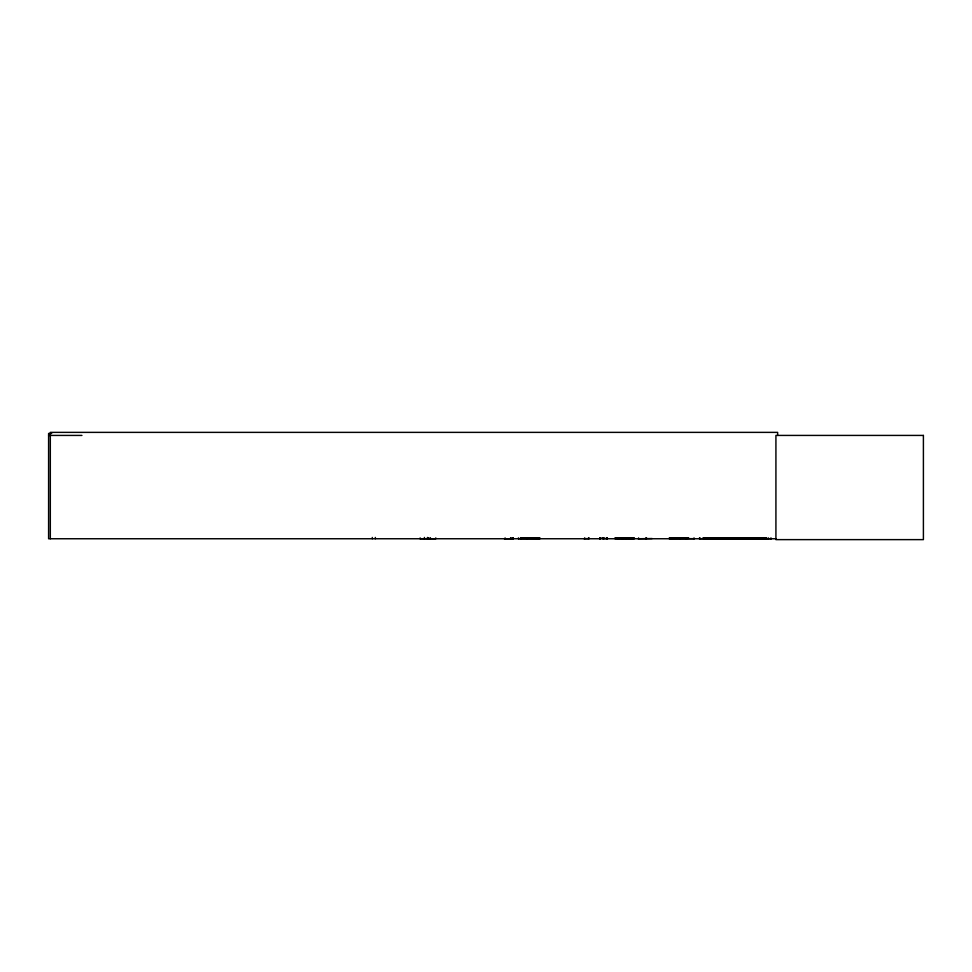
<?xml version="1.0" encoding="UTF-8"?>
<svg xmlns="http://www.w3.org/2000/svg" width="972" height="972" viewBox="0 0 972 972"><rect width="100%" height="100%" fill="white"/><g stroke="black" fill="none" stroke-linecap="round" stroke-linejoin="round"><path stroke-width="1.46" d="M435.772 537.893L435.784 538.755L420.159 538.719M715.064 538.719L715.064 537.893M753.847 538.707L753.762 537.917M420.135 538.646L420.159 537.893M710.532 537.893L710.617 538.755L710.714 537.893M700.022 538.622L700.071 537.893M749.801 538.622L749.874 537.893M638.167 538.755L652.127 538.537M504.347 538.755L513.265 538.719L513.277 537.893M512.438 538.622L512.511 537.966M427.838 538.755L427.668 537.674M734.832 538.281L734.662 538.452M718.928 538.731L719.304 538.063C720.41 538.755 718.235 539.108 718.94 537.674M719.705 538.719L719.73 537.674M730.276 538.719L730.555 538.063L730.895 538.743M734.176 538.719L733.398 538.731L733.787 538.063L734.419 538.731M751.052 538.719L750.663 538.063L750.384 538.719M754.284 538.719L753.944 538.379M766.495 538.743L766.155 538.063L765.875 538.719M722.488 538.379L722.257 538.719M723.508 538.379L723.277 538.719M729.583 538.379L729.814 538.719M753.555 538.755L753.567 537.674M766.106 538.379L702.926 538.354M583.917 538.646L588.789 538.646M602.847 538.646L602.944 537.966M607.148 538.646L599.821 537.966L599.712 538.755M725.744 538.67L753.762 538.281M721.09 538.537L747.164 538.245M51.638 433.463L48.6 433.463L48.6 538.755L776.118 538.755M48.6 435.42L81.94 435.42M520.518 538.075L539.982 538.075M614.948 538.075L634.4 538.075M669.222 538.075L688.674 538.075M702.963 538.075L766.155 538.063M520.482 538.354L540.019 538.354M614.912 538.33L634.437 538.354M669.173 538.354L688.711 538.33M540.007 538.695L518.586 538.646M614.924 538.695L634.424 538.695M669.198 538.695L694.445 538.67M771.367 538.67L699.427 538.719L699.439 537.893M742.207 538.111L742.171 538.755M622.59 538.646L622.493 537.966M618.289 538.646L618.18 537.966L618.083 538.755M706.352 538.646L706.328 537.674M705.793 538.646L705.696 537.966M526.775 538.646L526.69 537.966M718.344 538.379L718.575 538.719M694.093 538.622L694.032 537.893M705.15 538.622L705.101 537.893M513.143 538.67L513.192 537.966M727.992 538.646L727.967 537.893M712.452 538.646L712.427 537.893M715.173 538.646L715.161 537.893M777.636 435.42L777.636 432.37L50.313 432.37L50.313 538.755M770.978 537.893L770.978 538.755M768.245 537.893L768.245 538.755M763.713 537.893L763.713 538.755M763.482 537.674L763.482 538.755M763.008 537.674L763.008 538.755M761.112 537.893L761.112 538.755M760.699 537.674L760.699 538.755M760.153 537.674L760.153 538.755M757.844 537.674L757.844 538.755M757.358 537.674L757.358 538.755M757.127 537.893L757.127 538.755M753.033 537.674L753.033 538.755M752.607 537.893L752.607 538.755M745.488 537.893L745.488 538.755M726.534 538.755L726.242 537.893M720.276 537.674L720.276 538.755M719.9 537.893L719.9 538.755M718.405 537.674L718.405 538.755M714.857 537.893L714.857 538.755M712.197 537.674L712.197 538.755M711.686 537.674L711.686 538.755M708.284 537.674L708.284 538.755M707.762 537.674L707.762 538.755M707.616 537.674L707.531 538.755M707.069 537.674L707.069 538.755M706.996 537.674L706.996 538.755M706.498 537.674L706.498 538.755M705.587 537.893L705.587 538.755M686.609 537.674L686.609 538.755M686.135 537.674L686.135 538.755M680.436 537.893L680.436 538.755M646.489 537.674L646.489 538.755M646.016 537.674L646.016 538.755M638.592 537.893L638.592 538.755M631.302 537.893L631.302 538.755M630.573 537.674L630.573 538.755L630.391 537.674M626.357 537.893L626.357 538.755M622.384 537.893L622.384 538.755M618.642 537.674L618.642 538.755M618.484 537.674L618.484 538.755M607.354 537.893L607.354 538.755M606.953 537.674L606.953 538.755M606.795 537.674L606.795 538.755M604.025 537.893L604.025 538.755M603.053 537.893L603.053 538.755M600.271 537.674L600.271 538.755M600.125 537.674L600.125 538.755M588.996 537.893L588.996 538.755M588.582 537.674L588.437 538.755M584.682 537.893L584.682 538.755M526.593 537.893L526.593 538.755M521.162 537.674L521.162 538.755M520.883 537.674L520.883 538.755M518.404 537.893L518.404 538.755M512.402 537.893L512.293 538.755M510.81 537.674L510.81 538.755M510.616 537.674L510.604 538.755M505.088 537.893L505.088 538.755M430.389 537.674L430.389 538.755M428.701 537.893L428.701 538.755M428.603 537.893L428.603 538.755M428.239 537.674L428.239 538.755M427.437 537.455L427.437 538.755M424.4 537.455L424.4 538.755M375.326 537.455L375.326 538.755M372.288 537.455L372.288 538.755M749.643 538.063C748.318 538.901 750.967 538.853 749.643 538.063M754.916 538.063C753.592 538.901 756.24 538.853 754.916 538.063M760.882 538.063C759.557 538.901 762.218 538.853 760.882 538.063M761.902 538.063C760.578 538.901 763.239 538.853 761.902 538.063M765.134 538.063C763.81 538.901 766.471 538.853 765.134 538.063M747.164 538.026L721.09 538.318L747.164 538.026M923.4 435.42L775.923 435.42L775.923 539.63L923.4 539.63L923.4 435.42"/></g></svg>
